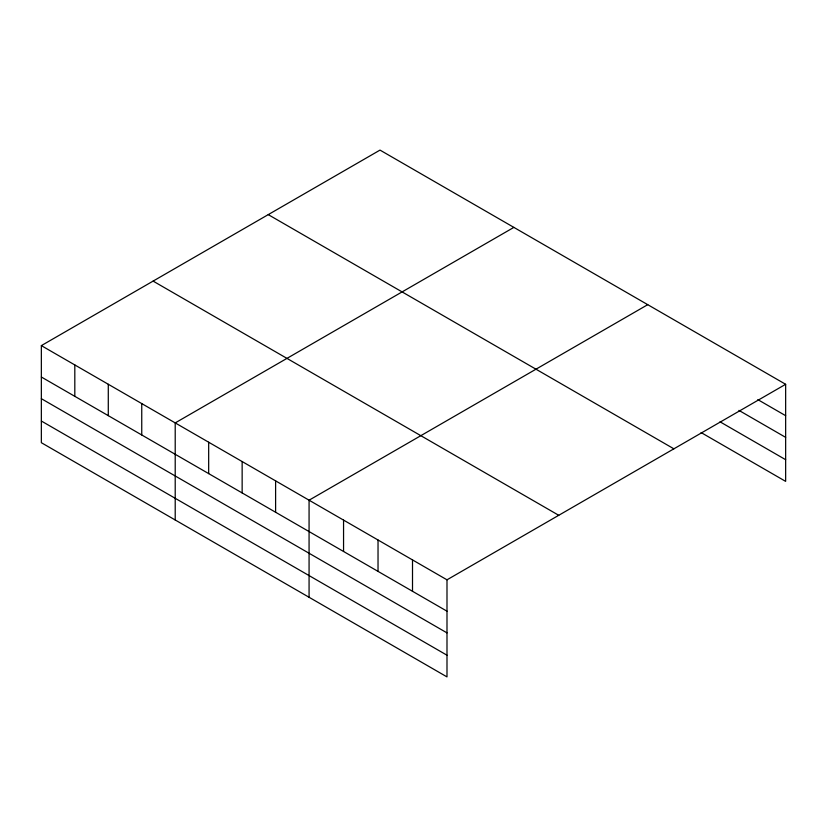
<?xml version="1.0" encoding="UTF-8"?>
<svg xmlns="http://www.w3.org/2000/svg" width="827" height="827" viewBox="0 0 827 827"><rect width="100%" height="100%" fill="white"/><g stroke="black" fill="none" stroke-linecap="round" stroke-linejoin="round"><path stroke-width="1.24" d="M41.35 345.624L446.993 579.82L446.993 676.899L41.35 442.703L41.35 345.624L380.007 150.1L785.65 384.297L785.65 481.376L701.12 432.573M513.867 227.384L175.21 422.907L175.21 519.987M647.727 304.677L309.071 500.201L309.071 597.27M446.993 579.82L785.65 384.297M757.842 399.627L785.65 415.681M738.935 410.388L785.65 437.359M720.028 421.811L785.65 459.698M268.248 214.627L673.891 448.823M153.109 281.108L558.752 515.304M41.35 377.009L446.993 611.194M41.35 398.686L446.993 632.882M41.35 421.026L446.993 655.211M412.508 559.92L412.508 591.295M378.032 540.01L378.032 571.385M343.556 520.1L343.556 551.475M275.608 480.869L275.608 512.254M242.146 461.549L242.146 492.933M208.673 442.228L208.673 473.613M141.748 403.586L141.748 434.971M108.285 384.266L108.285 415.65M74.812 364.945L74.812 396.329"/></g></svg>
